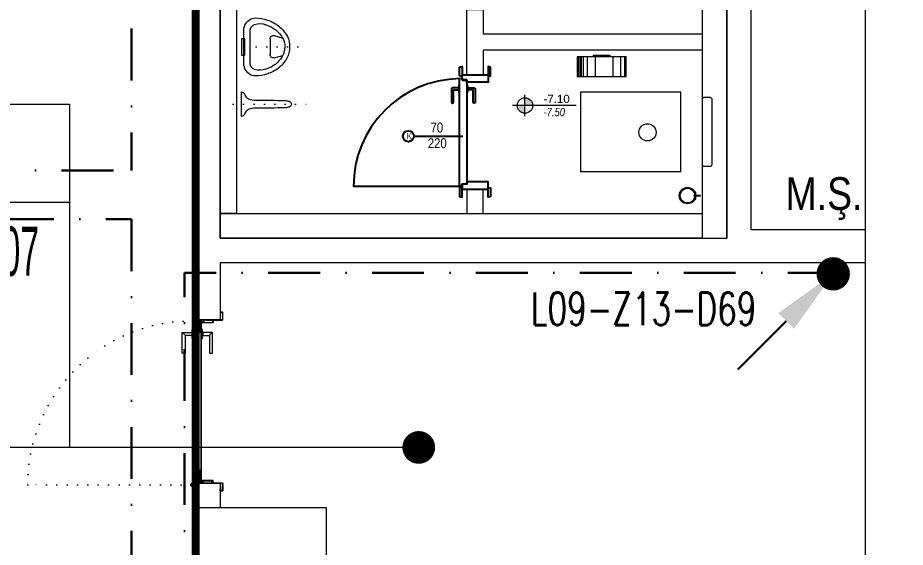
# Model space of a CAD drawing. Header units: metres. Extents: x -19121 to 152404, y -12107 to 29421.
# Drawn here: x 61951 to 62494, y 2456 to 2780 of the extents above; entities that cross this region are included whole.
import ezdxf
from ezdxf.enums import TextEntityAlignment as Align

# ---------------------------------------------------------------- set-up
doc = ezdxf.new("R2010")
doc.units = ezdxf.units.M
doc.header["$LTSCALE"] = 50
doc.header["$MEASUREMENT"] = 0
for name, pattern in [('DASHDOT', [25.4, 12.7, -6.35, 0, -6.35]), ('DOT2', [0.125, 0, -0.125]), ('HIDDEN', [0.375, 0.25, -0.125])]:
    doc.linetypes.add(name, pattern=pattern)
doc.layers.get('0').update_dxf_attribs({"color": 9, "lineweight": 5})
for name, color, linetype, lineweight in [('00', 9, 'Continuous', 5), ('01', 9, 'Continuous', 5), ('05', 9, 'Continuous', 5), ('06B', 9, 'Continuous', 5), ('06D', 9, 'Continuous', 5), ('10', 9, 'Continuous', 5), ('20', 9, 'DOT2', 5), ('21', 9, 'Continuous', 5), ('21_mahal200', 9, 'Continuous', 5), ('E-DEDEKTÖR NUMARALARI', 20, 'Continuous', 30), ('E-KABLO', 7, 'Continuous', 30), ('E-OK', 3, 'Continuous', 30), ('TEFRİŞ', 9, 'Continuous', 5)]:
    doc.layers.add(name, color=color, linetype=linetype, lineweight=lineweight)
for name, color, linetype in [('Kapı', 204, 'Continuous'), ('KARA SIVA', 4, 'Continuous'), ('PLASTİK BOYA', 30, 'Continuous')]:
    doc.layers.add(name, color=color, linetype=linetype)
doc.styles.add('Arial', font='arial.ttf', dxfattribs={"height": 2.5})
doc.styles.add('E-YAZI', font='txttw.shx', dxfattribs={"height": 200})
doc.styles.add('MuuM_TEXT-ITALIC', font='ARIALNI.TTF')
doc.styles.add('MuuM_TEXT-STANDART', font='ARIALN.TTF')
doc.dimstyles.new('MuuM_DIM200', dxfattribs={"dimscale": 20, "dimtxt": 2, "dimasz": 1, "dimexe": 1, "dimexo": 1, "dimgap": 1, "dimtad": 1, "dimdec": 1, "dimrnd": 0.5, "dimdsep": 46, "dimtxsty": 'MuuM_TEXT-STANDART', "dimblk": 'ARCHTICK', "dimcen": 0, "dimdle": 0.15, "dimclrd": 256, "dimclre": 256, "dimclrt": 256, "dimadec": 0, "dimazin": 0, "dimtfac": 5, "dimtdec": 1, "dimtix": 1, "dimtmove": 2, "dimatfit": 3, "dimldrblk": 'DOT', "dimfxl": 3, "dimfxlon": 1, "dimtolj": 1, "dimlwd": -1, "dimlwe": -1, "dimarcsym": 0})

# ---------------------------------------------------------------- blocks, each defined once
blk = doc.blocks.new('*U212')
at = {"layer": 'E-OK', "color": 3, "linetype": 'Continuous'}
blk.add_line((84.9, 84.8), (172.1, 172), dxfattribs=at)
at = {"layer": 'E-OK', "color": 4, "linetype": 'Continuous', "const_width": 30}
blk.add_lwpolyline([(-15, 0, 1), (15, 0, 1)], format="xyb", close=True, dxfattribs=at)
at = {"layer": 'E-OK', "color": 3, "linetype": 'Continuous'}
blk.add_solid([(99, 70.7), (70.7, 99), (0, 0)], dxfattribs=at)
blk = doc.blocks.new('p-kolon_80x80')
blk.add_lwpolyline([(-40, -40), (40, -40), (40, 40), (-40, 40)], close=True)
blk = doc.blocks.new('1.bod.mimari.elk')
at = {"layer": '01'}
blk.add_lwpolyline([(6510, -5630), (6510, -5630), (6510, -5630), (6510, -6180), (6780, -6180), (6780, -5630), (6780, -5630), (6780, -5630), (6820, -5630), (6820, -6230), (6470, -6230), (6470, -5630), (6510, -5630)], dxfattribs=at)
blk.add_blockref('p-kolon_80x80', (6100, -6190), dxfattribs=at)
blk = doc.blocks.new('gr-p-barel kilitli kapı kolu')
at = {"flags": 128}
for points in [[(-0.9, 0.8), (-0.9, 4.9), (-11.7, 4.9), (-11.7, 6.7), (0.9, 6.7), (0.9, 0.8)], [(-0.8, 5), (0.8, 6.6)]]:
    blk.add_lwpolyline(points, dxfattribs=at)
blk.add_lwpolyline([(-2.75, 0), (-2.75, 0.7), (2.75, 0.7), (2.75, 0)])
blk.add_lwpolyline([(-1.3, 0.7), (1.3, 0.7), (1.3, 0.8), (-1.3, 0.8)], close=True)
blk = doc.blocks.new('prf-scr2')
at = {"linetype": 'DOT2', "ltscale": 10}
blk.add_line((0, 0.19), (0, -1.06), dxfattribs=at)
for p, q in [((0.09, -0.24), (-0.09, -0.2)), ((-0.09, -0.24), (0.09, -0.28)), ((0.09, -0.32), (-0.09, -0.28)), ((-0.09, -0.32), (0.09, -0.36)), ((0.09, -0.4), (-0.09, -0.36)), ((-0.09, -0.4), (0.09, -0.44)), ((0.09, -0.48), (-0.09, -0.44)), ((-0.09, -0.48), (0.09, -0.52)), ((0.09, -0.56), (-0.09, -0.52)), ((-0.09, -0.56), (0.09, -0.6)), ((0.09, -0.64), (-0.09, -0.6)), ((-0.09, -0.64), (0.09, -0.68)), ((0.09, -0.72), (-0.09, -0.68)), ((-0.09, -0.72), (0.09, -0.76)), ((0.06, -0.84), (-0.08, -0.76)), ((-0.07, -0.8), (0.06, -0.84)), ((0.09, -0.17), (0, -0.15)), ((0, -0.18), (0.09, -0.2))]:
    blk.add_line(p, q)
blk.add_lwpolyline([(0.23, 0), (-0.23, 0), (-0.23, -0.01), (-0.12, -0.14), (0.12, -0.14), (0.23, -0.01), (0.23, 0)], close=True)
for points in [[(0.23, -0.01), (-0.23, -0.01)], [(-0.09, -0.14), (-0.09, -0.2), (-0.12, -0.22), (-0.12, -0.23), (-0.09, -0.24), (-0.09, -0.28), (-0.12, -0.3), (-0.12, -0.31), (-0.09, -0.32), (-0.09, -0.36), (-0.12, -0.38), (-0.12, -0.39), (-0.09, -0.4), (-0.09, -0.44), (-0.12, -0.46), (-0.12, -0.46), (-0.09, -0.48), (-0.09, -0.52), (-0.12, -0.54), (-0.12, -0.54), (-0.09, -0.56), (-0.09, -0.6), (-0.12, -0.62), (-0.12, -0.62), (-0.09, -0.64), (-0.09, -0.68), (-0.12, -0.69), (-0.12, -0.7), (-0.09, -0.72), (-0.09, -0.73), (-0.08, -0.76), (-0.1, -0.77), (-0.1, -0.78), (-0.07, -0.8), (-0.01, -0.94), (0, -0.95), (0.01, -0.94), (0.08, -0.76), (0.09, -0.76), (0.12, -0.74), (0.12, -0.73), (0.09, -0.72), (0.09, -0.68), (0.12, -0.66), (0.12, -0.66), (0.09, -0.64), (0.09, -0.6), (0.12, -0.58), (0.12, -0.58), (0.09, -0.56), (0.09, -0.52), (0.12, -0.5), (0.12, -0.5), (0.09, -0.48), (0.09, -0.44), (0.12, -0.43), (0.12, -0.42), (0.09, -0.4), (0.09, -0.36), (0.12, -0.35), (0.12, -0.34), (0.09, -0.32), (0.09, -0.28), (0.12, -0.27), (0.12, -0.26), (0.09, -0.24), (0.09, -0.2), (0.12, -0.19), (0.12, -0.18), (0.09, -0.17), (0.09, -0.14)]]:
    blk.add_lwpolyline(points)
blk = doc.blocks.new('K-SAC-01')
at = {"layer": '10'}
for points in [[(-4.6, 16.2, -0.414214), (-4.5, 16.3), (-0.1, 16.3, -0.414214), (0, 16.2), (0, 5.9), (0.2, 5.9), (0.2, 16.2, 0.414214), (-0.1, 16.5), (-4.5, 16.5, 0.414214), (-4.8, 16.2), (-4.8, 15.3, 0.414214), (-4.5, 15), (-3.4, 15), (-3.4, 15.2), (-4.5, 15.2, -0.414214), (-4.6, 15.3)], [(104.6, 16.2, 0.414214), (104.5, 16.3), (100.1, 16.3, 0.414214), (100, 16.2), (100, 5.9), (99.8, 5.9), (99.8, 16.2, -0.414214), (100.1, 16.5), (104.5, 16.5, -0.414214), (104.8, 16.2), (104.8, 15.3, -0.414214), (104.5, 15), (103.4, 15), (103.4, 15.2), (104.5, 15.2, 0.414214), (104.6, 15.3)], [(0.2, 10.3, -0.414214), (0.5, 10.6), (1.5, 10.6, -0.414214), (1.8, 10.3), (1.8, 3.9, -0.414214), (1.5, 3.6, -0.414214), (1.2, 3.9), (1.2, 4.8), (0.2, 4.8), (0.2, -1.2, -0.414214), (-0.1, -1.5), (-4.5, -1.5, -0.414214), (-4.8, -1.2), (-4.8, -0.3, -0.414214), (-4.5, 0), (-3.4, 0), (-3.4, -0.2), (-4.5, -0.2, 0.414214), (-4.6, -0.3), (-4.6, -1.2, 0.414214), (-4.5, -1.3), (-0.1, -1.3, 0.414214), (0, -1.2), (0, 5), (1.4, 5), (1.4, 3.9, 0.414214), (1.5, 3.8, 0.414214), (1.6, 3.9), (1.6, 10.3, 0.414214), (1.5, 10.4), (0.5, 10.4, 0.414214), (0.4, 10.3), (0.4, 9.4), (0.2, 9.4)], [(99.8, 10.3, 0.414214), (99.5, 10.6), (98.5, 10.6, 0.414214), (98.2, 10.3), (98.2, 3.9, 0.414214), (98.5, 3.6, 0.414214), (98.8, 3.9), (98.8, 4.8), (99.8, 4.8), (99.8, -1.2, 0.414214), (100.1, -1.5), (104.5, -1.5, 0.414214), (104.8, -1.2), (104.8, -0.3, 0.414214), (104.5, 0), (103.4, 0), (103.4, -0.2), (104.5, -0.2, -0.414214), (104.6, -0.3), (104.6, -1.2, -0.414214), (104.5, -1.3), (100.1, -1.3, -0.414214), (100, -1.2), (100, 5), (98.6, 5), (98.6, 3.9, -0.414214), (98.5, 3.8, -0.414214), (98.4, 3.9), (98.4, 10.3, -0.414214), (98.5, 10.4), (99.5, 10.4, -0.414214), (99.6, 10.3), (99.6, 9.4), (99.8, 9.4)], [(-0.38, -2.01), (1, -1.37), (1, 1.5), (1.2, 1.5), (1.2, -1.5), (-0.27, -2.18, -14.796002)]]:
    blk.add_lwpolyline(points, format="xyb", close=True, dxfattribs=at)
for points in [[(98.8, 0.15), (98.8, 2.15), (99.1, 2.15), (99.1, 3.19), (1.5, 3.19), (1.5, 2.15), (1.8, 2.15), (1.8, 0.15), (1.5, 0.15), (1.5, 1.85), (1.2, 1.85), (1.2, 3.49), (99.4, 3.49), (99.4, 1.85), (99.1, 1.85), (99.1, 0.15)], [(98.8, 2.15), (98.8, 0.15), (99.4, 0.15), (99.4, -1.5), (1.2, -1.5), (1.2, 0.15), (1.8, 0.15), (1.8, 2.15), (2.1, 2.15), (2.1, -0.15), (1.5, -0.15), (1.5, -1.2), (99.1, -1.2), (99.1, -0.15), (98.5, -0.15), (98.5, 2.15), (98.8, 2.15)]]:
    blk.add_lwpolyline(points, dxfattribs=at)
for points in [[(2.1, 3), (8.1, 3), (8.1, -1), (2.1, -1)], [(2.4, 2.7), (7.8, 2.7), (7.8, -0.7), (2.4, -0.7)], [(98.5, 3), (92.5, 3), (92.5, -1), (98.5, -1)], [(98.2, 2.7), (92.8, 2.7), (92.8, -0.7), (98.2, -0.7)]]:
    blk.add_lwpolyline(points, close=True, dxfattribs=at)
blk.add_circle((-0.95, -2.5), 0.55, dxfattribs=at)
at = {"layer": '20', "linetype": 'HIDDEN'}
for points in [[(-0.2, -1.3), (-0.2, 0), (-1.7, 0), (-1.7, -1.3)], [(-0.4, -1.99), (-0.4, -0.2), (-1.5, -0.2), (-1.5, -1.99)]]:
    blk.add_lwpolyline(points, dxfattribs=at)
at = {"layer": '20'}
blk.add_lwpolyline([(-0.95, -2.5), (-0.95, -102.85)], dxfattribs=at)
blk.add_arc((-0.95, -2.5), 100.35, 270, 1.5131, dxfattribs=at)
at = {"layer": '06B'}
blk.add_blockref('gr-p-barel kilitli kapı kolu', (91.4, 3.51), dxfattribs=at)
at = {"layer": '06B', "xscale": -1, "rotation": 180}
blk.add_blockref('gr-p-barel kilitli kapı kolu', (91.4, -1.51), dxfattribs=at)
at = {"layer": '10', "xscale": -1, "rotation": 90}
blk.add_blockref('prf-scr2', (1.5, 1), dxfattribs=at)
at = {"layer": '10', "rotation": 270}
blk.add_blockref('prf-scr2', (99.1, 1.22), dxfattribs=at)
blk = doc.blocks.new('_ArchTick')
at = {"color": 0, "linetype": 'ByBlock', "const_width": 0.15}
blk.add_lwpolyline([(-0.5, -0.5), (0.5, 0.5)], dxfattribs=at)
blk = doc.blocks.new('_Dot')
at = {"color": 0, "linetype": 'ByBlock', "lineweight": -2}
blk.add_line((-0.5, 0), (-1, 0), dxfattribs=at)
at = {"color": 0, "linetype": 'ByBlock', "const_width": 0.5}
blk.add_lwpolyline([(-0.25, 0, 1), (0.25, 0, 1)], format="xyb", close=True, dxfattribs=at)
blk = doc.blocks.new('0_roomno2')
blk.add_lwpolyline([(19.375, -10.5), (0, -10.5), (0, 0), (19.375, 0)], close=True)
for points in [[(0, -3), (19.375, -3)], [(8.125, -3), (8.125, -10.5)], [(11.875, -3), (11.875, -10.5)], [(15.625, -3), (15.625, -10.5)], [(0, -6.75), (8.125, -6.75)]]:
    blk.add_lwpolyline(points)
at = {"style": 'MuuM_TEXT-STANDART', "width": 0.6}
blk.add_text('H:', height=1.5, dxfattribs=at).set_placement((0.35, -8.608), align=Align.MIDDLE_LEFT)
at = {"style": 'Arial'}
blk.add_attdef('ODANO', (0, 1.17), '', height=2, dxfattribs=at)
blk.add_attdef('MEKANADI', text='', height=2, dxfattribs=at).set_placement((0.35, -3), align=Align.BOTTOM_LEFT)
at = {"style": 'MuuM_TEXT-STANDART', "width": 0.6}
for tag, p in [('YER01', (10, -4.5)), ('TAVAN01', (13.75, -4.5)), ('DUVAR01', (17.5, -4.5)), ('YER02', (10, -6.75)), ('TAVAN02', (13.75, -6.75)), ('DUVAR02', (17.5, -6.75)), ('YER03', (10, -9)), ('TAVAN03', (13.75, -9)), ('DUVAR03', (17.5, -9))]:
    blk.add_attdef(tag, text='', height=1.5, dxfattribs=at).set_placement(p, align=Align.MIDDLE_CENTER)
for tag, p in [('M2', (0.35, -4.875)), ('TEMIZTAVANYUKSEKLIGI', (1.8, -8.608))]:
    blk.add_attdef(tag, text='', height=1.5, dxfattribs=at).set_placement(p, align=Align.MIDDLE_LEFT)
blk = doc.blocks.new('p-t.kağıtlığı')
at = {"layer": 'TEFRİŞ'}
h = blk.add_hatch(dxfattribs=at)
h.set_pattern_fill('CYL', color=256, scale=30, angle=-90, style=0)
h.set_pattern_definition([(270, (-14.4, 13), (30, 7e-15), []), (270, (-13.8, 13), (30, 7e-15), []), (270, (-12.6, 13), (30, 7e-15), []), (270, (-10.2, 13), (30, 7e-15), []), (270, (-5.4, 13), (30, 7e-15), []), (270, (5.4, 13), (30, 7e-15), []), (270, (10.2, 13), (30, 7e-15), []), (270, (12.6, 13), (30, 7e-15), []), (270, (13.8, 13), (30, 7e-15), []), (270, (14.4, 13), (30, 7e-15), [])])
h.paths.add_polyline_path([(-15, 1), (15, 1), (15, 13), (-15, 13)])
for points in [[(-15, 1), (15, 1), (15, 13), (-15, 13)], [(5, 1), (5, 0), (-5, 0), (-5, 1)]]:
    blk.add_lwpolyline(points, close=True, dxfattribs=at)
blk = doc.blocks.new('San-p-uripart')
at = {"linetype": 'DOT2'}
for p, q in [((-5.77, -2.73), (-5.77, 3.35)), ((0, 5), (0, -40.5)), ((5.77, -2.73), (5.77, 3.35))]:
    blk.add_line(p, q, dxfattribs=at)
blk.add_lwpolyline([(0, 0), (-7.5, 0, 0.335863), (-6.29, -1.8, -0.061447), (-4.83, -2.51, -0.147975), (-3.31, -4.31, -0.105673), (-2.38, -8.95, 0.01101), (-2.23, -26.78, 0.044983), (-1.74, -29.26, 0.284409), (0, -30.59, 0.284409), (1.74, -29.26, 0.044983), (2.23, -26.78, 0.01101), (2.38, -8.95, -0.105673), (3.31, -4.31, -0.147975), (4.83, -2.51, -0.061447), (6.29, -1.8, 0.335863), (7.5, 0)], format="xyb", close=True)
blk = doc.blocks.new('v-k-pisuar01-p-s')
at = {"linetype": 'DOT2'}
blk.add_line((0, -33), (0, 5), dxfattribs=at)
for p, q in [((-5.07, -16), (4.66, -16)), ((-6.98, -18.56), (-5.47, -23.73)), ((6.59, -18.52), (5.19, -23.78))]:
    blk.add_line(p, q)
for points in [[(11.42, 0), (-11.42, 0, 0.252384), (-17.51, -5, 0.055826), (-17.74, -7, 0.088182), (-16.42, -14.39, 0.087476), (-12.79, -21.28, 0.105521), (-6.48, -26.6, 0.141396), (0.13, -28, 0.121036), (6.87, -26.29, 0.105521), (12.81, -21.28, 0.087476), (16.45, -14.39, 0.088182), (17.76, -7, 0.066704), (17.51, -5, 0.252384), (11.42, 0)], [(13.57, -13.47, 0.172375), (13.81, -6.52, 0.252384), (10.66, -3.93), (-10.66, -3.93, 0.252384), (-13.81, -6.52, 0.172375), (-13.57, -13.47, 0.087476), (-10.42, -19.44, 0.105521), (-5.06, -23.95, 0.144004), (0.01, -25, 0.123151), (5.45, -23.64, 0.105521), (10.44, -19.44, 0.087476), (13.59, -13.47)]]:
    blk.add_lwpolyline(points, format="xyb")
blk.add_lwpolyline([(-5, -0.5), (-5, 1.5), (5, 1.5), (5, -0.5)], close=True)
for centre, radius, start, end in [((1.16, -7.48), 15.9, 200.6506, 202.1301), ((-5.07, -18), 2, 90, 196.3895), ((4.66, -18), 2, 345.0686, 90), ((-1.14, -7.48), 15.9, 337.8699, 339.3494)]:
    blk.add_arc(centre, radius, start, end)
blk = doc.blocks.new('dsfsdfsdfsdfsdfsdf')
at = {"layer": 'Kapı'}
for p, q in [((23771.45, -2062.35), (23755.45, -2062.35)), ((23771.95, -2064.01, 0.66), (23837.87, -2064.01, 0.66)), ((23771.45, -2065.62, 0.66), (23768.45, -2065.62, 0.66)), ((23768.45, -2129.02, 0.66), (23768.45, -2066.82, 0.66)), ((23772.95, -2064.72, 0.66), (23771.45, -2064.42, 0.66)), ((23771.45, -2064.42, 0.66), (23771.45, -2065.62, 0.66)), ((23772.95, -2064.72, 0.66), (23772.95, -2129.92, 0.66)), ((23771.45, -2129.02, 0.66), (23768.45, -2129.02, 0.66)), ((23771.45, -2130.22, 0.66), (23771.45, -2129.02, 0.66)), ((23771.45, -2132.35), (23755.45, -2132.35)), ((23772.95, -2129.92, 0.66), (23771.45, -2130.22, 0.66))]:
    blk.add_line(p, q, dxfattribs=at)
at = {"layer": 'Kapı', "elevation": 0.66}
for points in [[(23753.95, -2057.62), (23755.45, -2057.32), (23755.45, -2063.32), (23753.95, -2063.02), (23753.95, -2057.62)], [(23772.95, -2057.62), (23771.45, -2057.32), (23771.45, -2063.32), (23772.95, -2063.02), (23772.95, -2057.62)], [(23753.95, -2137.02), (23755.45, -2137.32), (23755.45, -2131.32), (23753.95, -2131.62), (23753.95, -2137.02)], [(23772.95, -2137.02), (23771.45, -2137.32), (23771.45, -2131.32), (23772.95, -2131.62), (23772.95, -2137.02)]]:
    blk.add_lwpolyline(points, dxfattribs=at)
for points in [[(23771.45, -2062.32), (23755.45, -2062.32), (23755.45, -2066.82), (23768.45, -2066.82), (23768.45, -2065.42), (23771.45, -2065.42)], [(23771.45, -2132.32), (23755.45, -2132.32), (23755.45, -2127.82), (23768.45, -2127.82), (23768.45, -2129.22), (23771.45, -2129.22)]]:
    blk.add_lwpolyline(points, close=True, dxfattribs=at)
for points in [[(23767.95, -2124.22), (23764.05, -2124.22, -0.414214), (23763.45, -2123.62), (23763.45, -2115.47, -1), (23764.65, -2115.47), (23764.65, -2122.77, 0.414214), (23764.9, -2123.02), (23767.95, -2123.02)], [(23773.45, -2124.22), (23777.35, -2124.22, 0.414214), (23777.95, -2123.62), (23777.95, -2115.47, 1), (23776.75, -2115.47), (23776.75, -2122.77, -0.414214), (23776.5, -2123.02), (23773.45, -2123.02)], [(23768.45, -2121.62), (23768.2, -2121.62, 0.414214), (23767.95, -2121.87), (23767.95, -2125.37, 0.414214), (23768.2, -2125.62), (23768.45, -2125.62)], [(23772.95, -2125.62), (23773.2, -2125.62, 0.414214), (23773.45, -2125.37), (23773.45, -2121.87, 0.414214), (23773.2, -2121.62), (23772.95, -2121.62)]]:
    blk.add_lwpolyline(points, format="xyb", dxfattribs=at)
at = {"layer": 'Kapı'}
blk.add_circle((23771.95, -2064.01, 0.66), 0.5, dxfattribs=at)
blk.add_arc((23771.95, -2064.01, 0.66), 65.92, 270.8676, 0, dxfattribs=at)
blk = doc.blocks.new('fgvdfgdffffffffffffffffffffffffffffffff')
at = {"layer": 'Kapı'}
blk.add_lwpolyline([(23435.64, -2228), (23465.62, -2228)], dxfattribs=at)
blk.add_circle((23432.28, -2228), 3.36, dxfattribs=at)
at = {"layer": 'Kapı', "attachment_point": 1, "style": 'MuuM_TEXT-STANDART'}
for s, insert, char_height, width in [('70', (23445.81, -2219.68), 6.048, 88.7957), ('K', (23431.25, -2226.1), 3.63, 53.2774), ('220', (23444.12, -2229.28), 6.048, 88.7957)]:
    blk.add_mtext(s, dxfattribs=dict(at, insert=insert, char_height=char_height, width=width))
blk = doc.blocks.new('0_elevationtarget-p-bk')
h = blk.add_hatch(color=250)
h.paths.add_polyline_path([(1.88, 0, 0.414214), (0, 1.88), (0, 0)])
h.paths.add_polyline_path([(0, 0), (-1.88, 0, 0.414214), (0, -1.88)])
blk.add_line((0, -2.62), (0, 2.62))
blk.add_lwpolyline([(12.45, 0), (-3, 0)])
blk.add_circle((0, 0), 1.88)
at = {"style": 'Arial'}
blk.add_attdef('BITMISKOT', text='', height=2, dxfattribs=at).set_placement((4.5, 0), align=Align.BOTTOM_LEFT)
at = {"style": 'MuuM_TEXT-ITALIC'}
blk.add_attdef('FINISHINGFLOORLEVEL', text='', height=2, dxfattribs=at).set_placement((4.5, -0.59), align=Align.TOP_LEFT)
blk = doc.blocks.new('RREERGERGBBBB')
at = {"layer": 'TEFRİŞ'}
blk.add_hatch(color=256, dxfattribs=at).paths.add_polyline_path([(-24564.21, -5806.63), (-24567.21, -5806.63), (-24567.21, -5804.63), (-24567.41, -5804.63), (-24567.41, -5806.63), (-24568.41, -5806.63), (-24568.41, -5806.83), (-24567.41, -5806.83), (-24567.41, -5808.83), (-24567.21, -5808.83), (-24567.21, -5806.83), (-24564.21, -5806.83)])
for points in [[(-24564.21, -5806.63), (-24567.21, -5806.63), (-24567.21, -5804.63), (-24567.41, -5804.63), (-24567.41, -5806.63), (-24568.41, -5806.63), (-24568.41, -5806.83), (-24567.41, -5806.83), (-24567.41, -5808.83), (-24567.21, -5808.83), (-24567.21, -5806.83), (-24564.21, -5806.83), (-24564.21, -5806.63)], [(-24567.21, -5806.71), (-24564.21, -5806.71)]]:
    blk.add_lwpolyline(points, dxfattribs=at)
for radius in [5, 4.5]:
    blk.add_circle((-24572.21, -5806.71), radius, dxfattribs=at)
blk = doc.blocks.new('TTTTTTTTTTTTTTTTTTTTTTTTTTTTTTTTTTTTTTTTTTT')
at = {"layer": 'TEFRİŞ'}
blk.add_lwpolyline([(45312.13, 986.76), (45352.13, 986.76, 0.414214), (45353.13, 987.76), (45353.13, 991.76, 0.414214), (45352.13, 992.76), (45312.13, 992.76, 0.414214), (45311.13, 991.76), (45311.13, 987.76, 0.414214)], format="xyb", close=True, dxfattribs=at)
blk = doc.blocks.new('tummmd')
at = {"layer": 'TEFRİŞ'}
blk.add_lwpolyline([(34554.68, 678.74), (34554.68, 630.24), (34616.18, 630.24), (34616.18, 678.74)], close=True, dxfattribs=at)
blk.add_circle((34595.68, 654.23), 5.25, dxfattribs=at)
blk = doc.blocks.new('vummok')
blk.add_blockref('tummmd', (15499.22, -1614.18))
at = {"rotation": 270}
blk.add_blockref('TTTTTTTTTTTTTTTTTTTTTTTTTTTTTTTTTTTTTTTTTTT', (49141.65, 44372.44), dxfattribs=at)
at = {"layer": 'KARA SIVA'}
blk.add_blockref('RREERGERGBBBB', (74691.62, 4808.04), dxfattribs=at)
blk = doc.blocks.new('1.bod.mimari1.elk')
at = {"layer": '00'}
for points in [[(6400, -6000), (6075, -6000), (6075, -6035), (6060, -6035), (6060, -5580), (6095, -5580)], [(6095, -5595), (6075, -5595), (6075, -5985), (6385, -5985)], [(6385, -5595), (6385, -5595), (6385, -5985)], [(6470, -5980), (6400, -5980), (6400, -5595), (6400, -5595)], [(6075, -5970), (6075, -5760), (6085, -5760), (6085, -5970), (6075, -5970)], [(6370, -5870), (6236, -5870), (6236, -5885), (6226, -5885), (6226, -5845), (6236, -5845), (6236, -5860), (6370, -5860), (6370, -5870)], [(6370, -5985), (6075, -5985), (6075, -5970), (6370, -5970), (6370, -5985)], [(6470, -6000), (6400, -6000)], [(6060, -6135), (6075, -6135), (6075, -6150)], [(6075, -6150), (6060, -6150), (6060, -6135)]]:
    blk.add_lwpolyline(points, dxfattribs=at)
for points in [[(6385, -5595), (6370, -5595), (6370, -5985), (6385, -5985)], [(6236, -5955), (6226, -5955), (6226, -5970), (6236, -5970)]]:
    blk.add_lwpolyline(points, close=True, dxfattribs=at)
at = {"layer": '20', "ltscale": 2, "const_width": 5}
blk.add_lwpolyline([(6820, -6550), (6060, -6550), (6060, -4550), (6820, -4550)], close=True, dxfattribs=at)
at = {"xscale": -1, "rotation": 270}
blk.add_blockref('K-SAC-01', (6060, -6135), dxfattribs=at)
at = {"layer": '05', "rotation": 180}
blk.add_blockref('p-t.kağıtlığı', (6308.44, -5873), dxfattribs=at)
at = {"layer": '21', "xscale": 2.52, "yscale": 2.52, "zscale": 2.52}
blk.add_blockref('0_elevationtarget-p-bk', (6261.54, -5903.83), dxfattribs=at).add_auto_attribs({'BITMISKOT': '-7.10', 'FINISHINGFLOORLEVEL': '-7.50'})
at = {"layer": '21_mahal200'}
ref = blk.add_blockref('0_roomno2', (5595.16, -5903.04), dxfattribs=dict(at, xscale=20, yscale=20, zscale=20))
ref.add_attrib('ODANO', 'B1-36', (5595.16, -5894.4), dxfattribs={"layer": '0', "height": 40, "style": 'Arial'})
ref.add_attrib('MEKANADI', 'ELEK.ODASI', dxfattribs={"layer": '0', "height": 40, "style": 'Arial'}).set_placement((5602.16, -5963.04), align=Align.BOTTOM_LEFT)
ref.add_attrib('M2', '#### m2', dxfattribs={"layer": '0', "height": 30, "style": 'MuuM_TEXT-STANDART', "width": 0.6}).set_placement((5602.16, -6000.54), align=Align.MIDDLE_LEFT)
ref.add_attrib('TEMIZTAVANYUKSEKLIGI', '2.90 M', dxfattribs={"layer": '0', "height": 30, "style": 'MuuM_TEXT-STANDART', "width": 0.6}).set_placement((5631.16, -6075.2), align=Align.MIDDLE_LEFT)
ref.add_attrib('YER01', 'Y02', dxfattribs={"layer": '0', "height": 30, "style": 'MuuM_TEXT-STANDART', "width": 0.6}).set_placement((5795.16, -5993.04), align=Align.MIDDLE_CENTER)
ref.add_attrib('TAVAN01', 'T09', dxfattribs={"layer": '0', "height": 30, "style": 'MuuM_TEXT-STANDART', "width": 0.6}).set_placement((5870.16, -5993.04), align=Align.MIDDLE_CENTER)
ref.add_attrib('DUVAR01', 'D07', dxfattribs={"layer": '0', "height": 30, "style": 'MuuM_TEXT-STANDART', "width": 0.6}).set_placement((5945.16, -5993.04), align=Align.MIDDLE_CENTER)
at = {"layer": 'KARA SIVA', "rotation": 180}
blk.add_blockref('dsfsdfsdfsdfsdfsdf', (29994.45, -8017.32, -0.66), dxfattribs=at)
at = {"layer": 'KARA SIVA'}
blk.add_blockref('fgvdfgdffffffffffffffffffffffffffffffff', (-17242.07, -3694.6), dxfattribs=at)
at = {"layer": 'PLASTİK BOYA'}
blk.add_blockref('vummok', (-43758.4, -4960.31), dxfattribs=at)
at = {"layer": 'TEFRİŞ', "xscale": -1, "rotation": 90}
blk.add_blockref('v-k-pisuar01-p-s', (6089.5, -5868.01), dxfattribs=at)
at = {"layer": 'TEFRİŞ', "linetype": 'ByBlock', "xscale": -1, "rotation": 90}
blk.add_blockref('San-p-uripart', (6088, -5903.01), dxfattribs=at)
at = {"layer": '21', "style": 'MuuM_TEXT-STANDART'}
blk.add_text('M.Ş.', height=20, dxfattribs=at).set_placement((6421, -5967.72))
at = {"layer": '21_mahal200'}
blk.add_leader([(6196.52, -6113.04), (5982.66, -6113.04)], dimstyle='MuuM_DIM200', override={"dimasz": 1, "dimfxl": 10}, dxfattribs=at)

msp = doc.modelspace()

# ---------------------------------------------------------------- linework, layer by layer
at = {"layer": 'E-KABLO', "color": 3, "linetype": 'DASHDOT', "ltscale": 0.05}
for p, q in [((62020.78, 3218.47), (62020.78, 2686.46)), ((61341.83, 2686.46), (62020.78, 2686.46)), ((61369.03, 2656.62), (62020.78, 2656.62)), ((62020.78, 2656.62), (62020.78, 1662.59)), ((62454.09, 2623.78), (62053.1, 2623.78)), ((62053.1, 1718.58), (62053.1, 2623.78))]:
    msp.add_line(p, q, dxfattribs=at)

# ---------------------------------------------------------------- block references
at = {"layer": '06D'}
for name in ['1.bod.mimari.elk', '1.bod.mimari1.elk']:
    msp.add_blockref(name, (56000, 8630), dxfattribs=at)
at = {"layer": 'E-OK', "xscale": -0.34, "yscale": 0.34, "zscale": 0.34, "rotation": 90}
msp.add_blockref('*U212', (62450.2, 2623.17), dxfattribs=at)

# ---------------------------------------------------------------- texts
at = {"layer": 'E-DEDEKTÖR NUMARALARI', "style": 'E-YAZI', "width": 0.7}
msp.add_text('L09-Z13-D69', height=20, dxfattribs=at).set_placement((62265.19, 2591.8))

doc.saveas('drawing.dxf')
